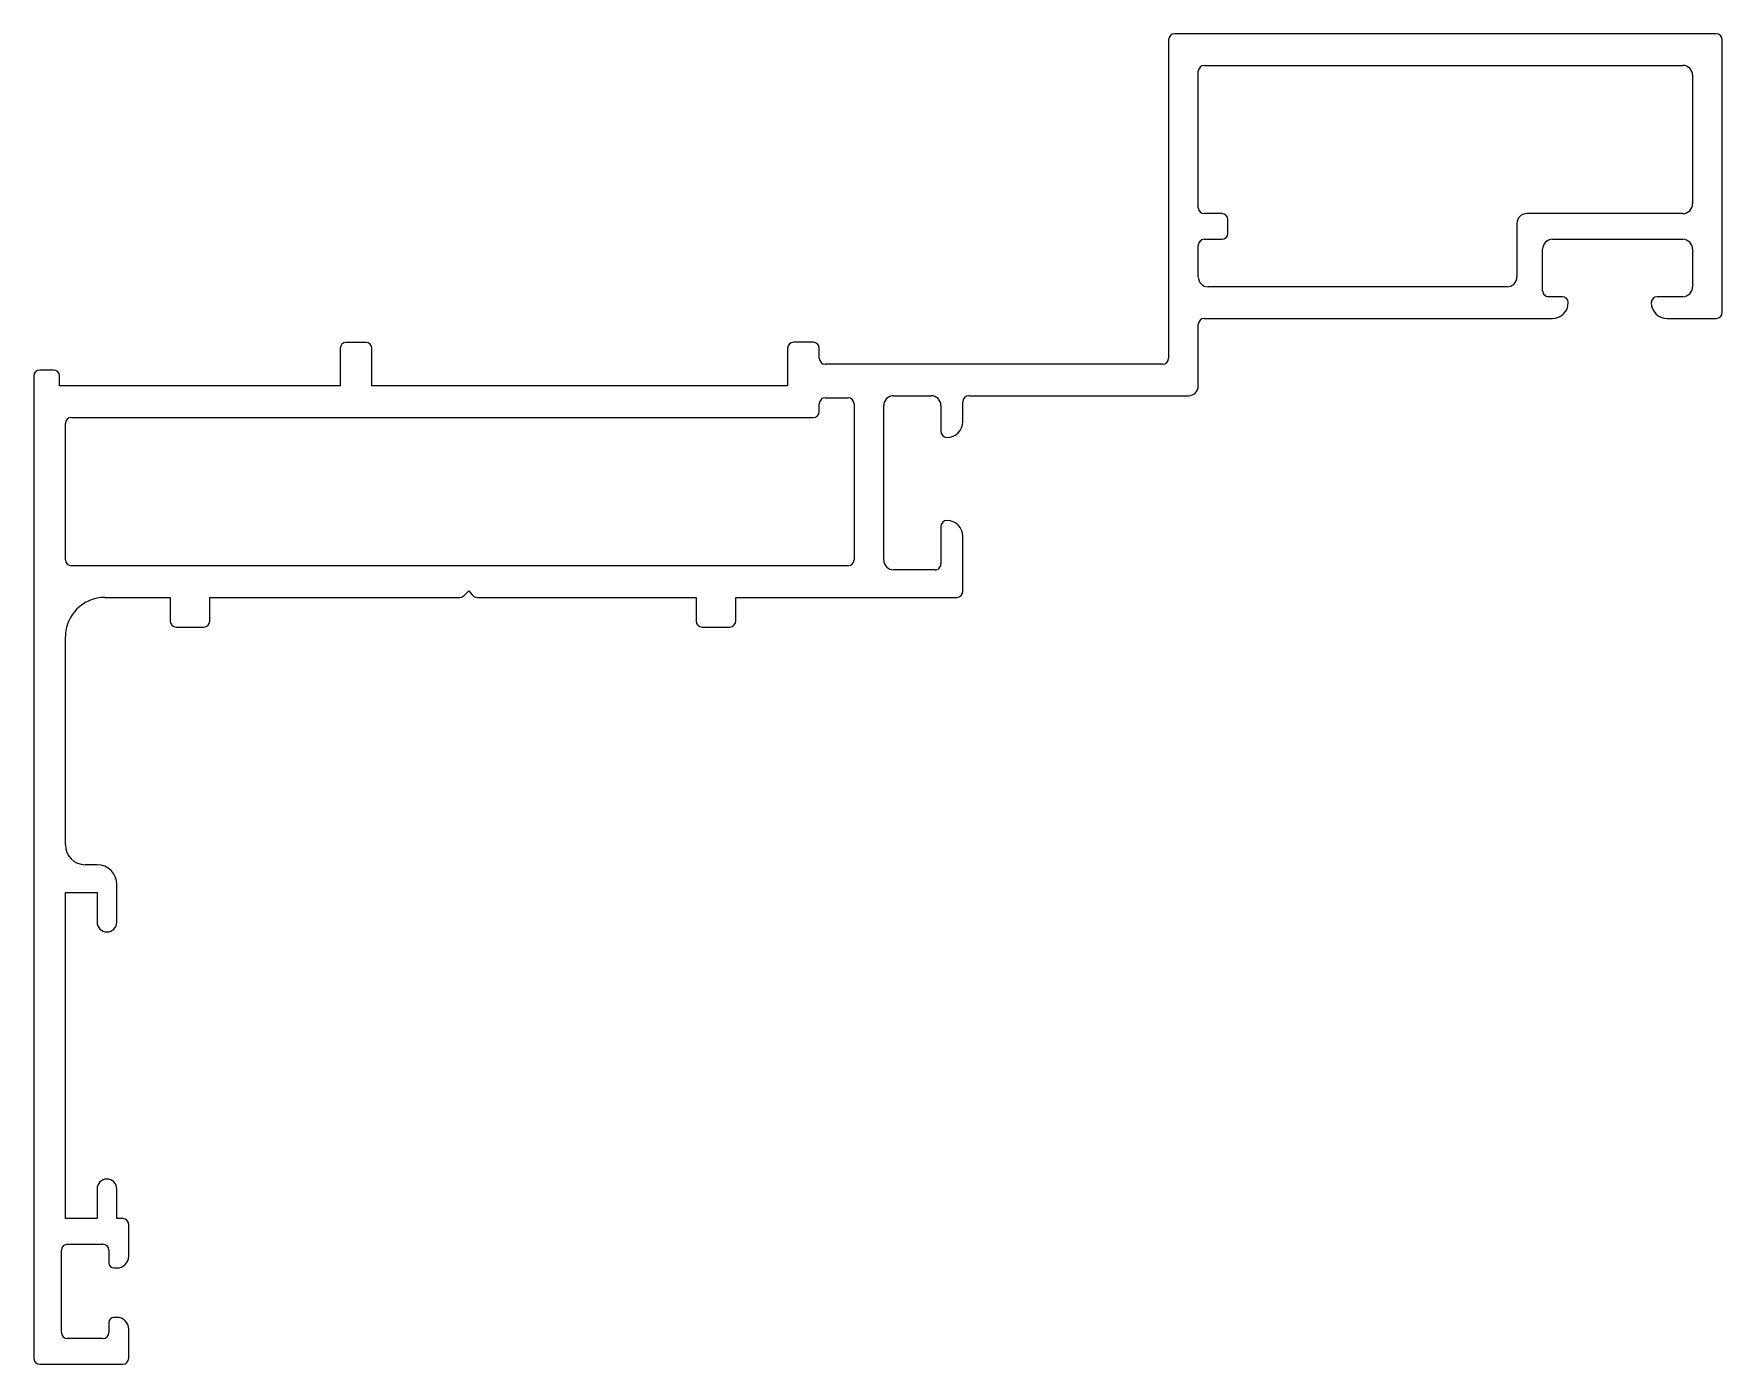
# Model space of a CAD drawing. Extents: x 1665.6 to 1751, y 1834.4 to 1901.7.
import ezdxf

# ---------------------------------------------------------------- set-up
doc = ezdxf.new("R2010")
doc.units = 0
doc.layers.get('0').update_dxf_attribs({"linetype": 'CONTINUOUS'})

msp = doc.modelspace()

# ---------------------------------------------------------------- linework, layer by layer
at = {"color": 0}
for p, q in [((1722.954, 1901.408), (1722.954, 1885.293)), ((1750.654, 1901.708), (1723.254, 1901.708)), ((1750.954, 1887.606), (1750.954, 1901.408)), ((1724.754, 1900.108), (1748.954, 1900.108)), ((1724.454, 1892.908), (1724.454, 1899.808)), ((1749.454, 1899.608), (1749.454, 1893.108)), ((1725.654, 1892.608), (1724.754, 1892.608)), ((1748.954, 1892.608), (1741.07, 1892.608)), ((1725.954, 1891.608), (1725.954, 1892.308)), ((1740.57, 1892.108), (1740.57, 1889.406)), ((1724.454, 1889.406), (1724.454, 1891.008)), ((1724.754, 1891.308), (1725.654, 1891.308)), ((1741.87, 1888.706), (1741.87, 1890.808)), ((1742.37, 1891.308), (1748.954, 1891.308)), ((1749.454, 1890.808), (1749.454, 1888.906)), ((1740.07, 1888.906), (1724.954, 1888.906)), ((1742.867, 1888.406), (1742.168, 1888.406)), ((1748.954, 1888.406), (1747.667, 1888.406)), ((1724.754, 1887.306), (1742.367, 1887.306)), ((1748.167, 1887.306), (1750.654, 1887.306)), ((1724.454, 1883.893), (1724.454, 1887.006)), ((1681.058, 1885.793), (1681.058, 1883.893)), ((1682.358, 1886.093), (1681.358, 1886.093)), ((1682.658, 1883.893), (1682.658, 1885.793)), ((1703.686, 1885.801), (1703.686, 1883.893)), ((1704.986, 1886.101), (1703.986, 1886.101)), ((1705.286, 1885.293), (1705.286, 1885.801)), ((1666.559, 1884.695), (1665.859, 1884.695)), ((1722.654, 1884.993), (1705.586, 1884.993)), ((1665.559, 1884.395), (1665.559, 1834.693)), ((1666.859, 1883.893), (1666.859, 1884.395)), ((1681.058, 1883.893), (1666.859, 1883.893)), ((1703.686, 1883.893), (1682.658, 1883.893)), ((1705.286, 1882.593), (1705.286, 1882.993)), ((1705.586, 1883.293), (1706.745, 1883.293)), ((1707.045, 1882.993), (1707.045, 1875.093)), ((1709.045, 1883.393), (1710.942, 1883.393)), ((1712.542, 1882.084), (1712.542, 1883.093)), ((1712.842, 1883.393), (1723.954, 1883.393)), ((1667.459, 1882.293), (1704.986, 1882.293)), ((1708.545, 1875.087), (1708.545, 1882.893)), ((1711.442, 1882.893), (1711.442, 1881.584)), ((1667.159, 1875.093), (1667.159, 1881.993)), ((1711.442, 1876.784), (1711.442, 1874.885)), ((1712.542, 1873.493), (1712.542, 1876.284)), ((1706.745, 1874.793), (1667.459, 1874.793)), ((1711.142, 1874.587), (1709.045, 1874.587)), ((1669.159, 1873.193), (1672.459, 1873.193)), ((1672.459, 1873.193), (1672.459, 1871.993)), ((1674.459, 1871.993), (1674.459, 1873.193)), ((1674.459, 1873.193), (1687.11, 1873.193)), ((1687.327, 1873.287), (1687.559, 1873.53)), ((1687.559, 1873.53), (1687.749, 1873.301)), ((1687.979, 1873.193), (1699.059, 1873.193)), ((1699.059, 1873.193), (1699.059, 1871.993)), ((1701.059, 1871.993), (1701.059, 1873.193)), ((1701.059, 1873.193), (1712.242, 1873.193)), ((1667.159, 1860.666), (1667.159, 1871.193)), ((1672.759, 1871.693), (1674.159, 1871.693)), ((1699.359, 1871.693), (1700.759, 1871.693)), ((1668.759, 1859.666), (1668.159, 1859.666)), ((1667.159, 1841.765), (1667.159, 1858.266)), ((1667.159, 1858.266), (1668.759, 1858.266)), ((1668.759, 1858.266), (1668.759, 1856.766)), ((1669.759, 1856.766), (1669.759, 1858.666)), ((1668.759, 1843.265), (1668.759, 1841.765)), ((1669.759, 1841.765), (1669.759, 1843.265)), ((1668.759, 1841.765), (1667.159, 1841.765)), ((1670.059, 1841.765), (1669.759, 1841.765)), ((1670.359, 1839.865), (1670.359, 1841.465)), ((1667.259, 1840.465), (1669.059, 1840.465)), ((1666.959, 1835.993), (1666.959, 1840.165)), ((1669.359, 1840.165), (1669.359, 1839.515)), ((1669.609, 1839.265), (1669.759, 1839.265)), ((1669.359, 1836.515), (1669.359, 1835.993)), ((1669.759, 1836.765), (1669.609, 1836.765)), ((1670.359, 1834.693), (1670.359, 1836.165)), ((1669.059, 1835.693), (1667.259, 1835.693)), ((1665.859, 1834.393), (1670.059, 1834.393))]:
    msp.add_line(p, q, dxfattribs=at)
for centre, radius, start, end in [((1723.254, 1901.408), 0.3, 90, 180), ((1750.654, 1901.408), 0.3, 0, 90), ((1724.754, 1899.808), 0.3, 90, 180), ((1748.954, 1899.608), 0.5, 0, 90), ((1724.754, 1892.908), 0.3, 180, 270), ((1725.654, 1892.308), 0.3, 0, 90), ((1741.07, 1892.108), 0.5, 90, 180), ((1748.954, 1893.108), 0.5, 270, 0), ((1725.654, 1891.608), 0.3, 270, 0), ((1724.754, 1891.008), 0.3, 90, 180), ((1742.37, 1890.808), 0.5, 90, 180), ((1748.954, 1890.808), 0.5, 0, 90), ((1724.954, 1889.406), 0.5, 180, 270), ((1740.07, 1889.406), 0.5, 270, 0), ((1742.168, 1888.704), 0.298, 179.60366, 270), ((1742.367, 1888.106), 0.8, 270, 0), ((1742.867, 1888.106), 0.3, 0, 90), ((1747.667, 1888.106), 0.3, 90, 180), ((1748.167, 1888.106), 0.8, 180, 270), ((1748.954, 1888.906), 0.5, 270, 0), ((1724.754, 1887.006), 0.3, 90, 180), ((1750.654, 1887.606), 0.3, 270, 0), ((1681.358, 1885.793), 0.3, 90, 180), ((1682.358, 1885.793), 0.3, 0, 90), ((1703.986, 1885.801), 0.3, 90, 180), ((1704.986, 1885.801), 0.3, 360, 90), ((1665.859, 1884.395), 0.3, 90, 180), ((1666.559, 1884.395), 0.3, 0, 90), ((1705.586, 1885.293), 0.3, 180, 269.95945), ((1722.654, 1885.293), 0.3, 270, 0), ((1723.954, 1883.893), 0.5, 270, 0), ((1705.586, 1882.993), 0.3, 90, 180), ((1706.745, 1882.993), 0.3, 0, 90), ((1709.045, 1882.893), 0.5, 90, 180), ((1710.942, 1882.893), 0.5, 0, 90), ((1712.842, 1883.093), 0.3, 90, 180), ((1667.459, 1881.993), 0.3, 90, 180), ((1704.986, 1882.593), 0.3, 270, 0), ((1711.742, 1881.584), 0.3, 180, 270), ((1711.742, 1882.084), 0.8, 270, 360), ((1711.742, 1876.784), 0.3, 90, 180), ((1711.742, 1876.284), 0.8, 360, 90), ((1667.459, 1875.093), 0.3, 180, 270), ((1706.745, 1875.093), 0.3, 270, 0), ((1709.045, 1875.087), 0.5, 180, 270), ((1711.144, 1874.885), 0.298, 269.60366, 360), ((1669.159, 1871.193), 2, 90, 180), ((1687.11, 1873.493), 0.3, 270, 316.42596), ((1687.979, 1873.493), 0.3, 219.78181, 270), ((1712.242, 1873.493), 0.3, 270, 360), ((1672.759, 1871.993), 0.3, 180, 270), ((1674.159, 1871.993), 0.3, 270, 0), ((1699.359, 1871.993), 0.3, 180, 270), ((1700.759, 1871.993), 0.3, 270, 0), ((1668.159, 1860.666), 1, 180, 270), ((1668.759, 1858.666), 1, 0, 90), ((1669.259, 1856.766), 0.5, 180, 0), ((1669.259, 1843.265), 0.5, 0, 180), ((1670.059, 1841.465), 0.3, 0, 90), ((1667.259, 1840.165), 0.3, 90, 180), ((1669.059, 1840.165), 0.3, 0, 90), ((1669.609, 1839.515), 0.25, 180, 270), ((1669.759, 1839.865), 0.6, 270, 360), ((1667.259, 1835.993), 0.3, 180, 270), ((1669.059, 1835.993), 0.3, 270, 0), ((1669.609, 1836.515), 0.25, 90, 180), ((1669.759, 1836.165), 0.6, 0, 90), ((1665.859, 1834.693), 0.3, 180, 270), ((1670.059, 1834.693), 0.3, 270, 0)]:
    msp.add_arc(centre, radius, start, end, dxfattribs=at)

doc.saveas('drawing.dxf')
